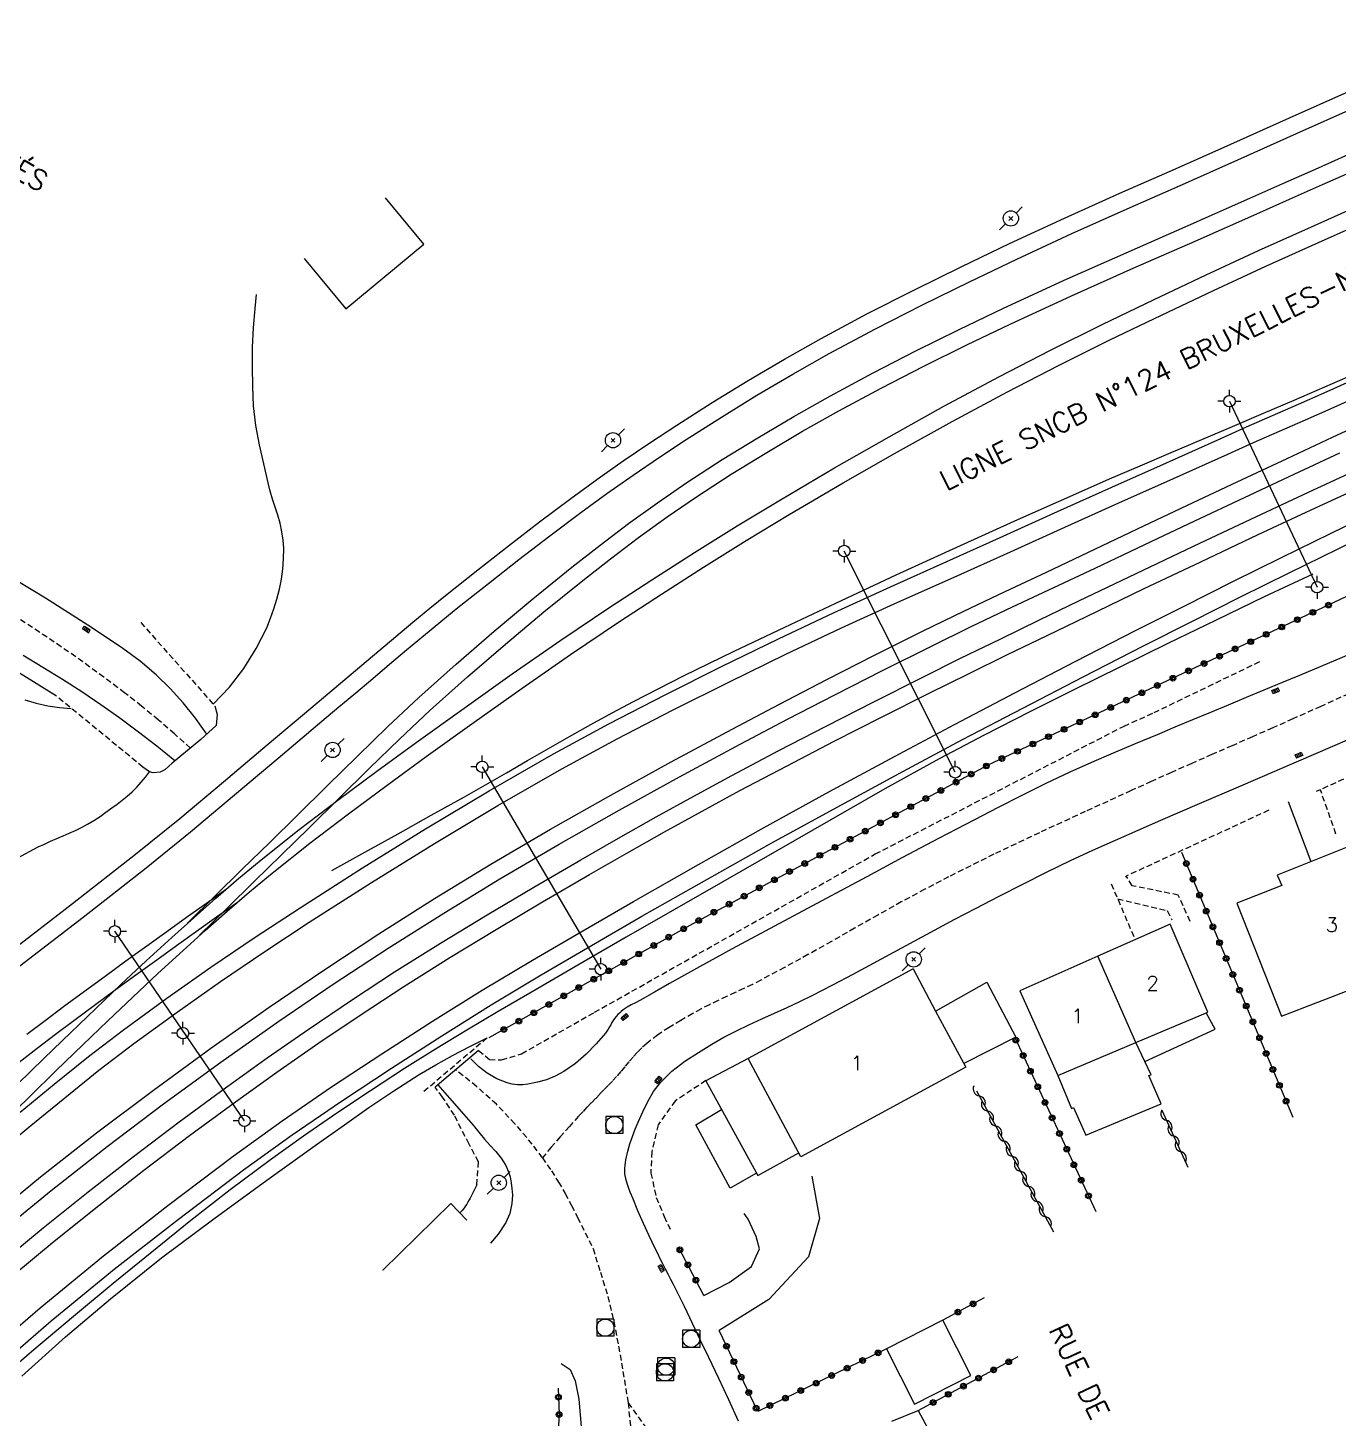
# Model space of a CAD drawing. Header units: millimetres. Extents: x 146998 to 148001, y 143000 to 144001.
# Drawn here: x 147798.9 to 147913.3, y 143873.5 to 143994.9 of the extents above; entities that cross this region are included whole.
import ezdxf
from ezdxf.enums import TextEntityAlignment as Align

# ---------------------------------------------------------------- set-up
doc = ezdxf.new("R2010")
doc.units = ezdxf.units.MM
doc.linetypes.add('DASHED', pattern=[0.75, 0.5, -0.25])
doc.layers.get('0').update_dxf_attribs({"linetype": 'CONTINUOUS'})
for name, color, linetype in [('W0001', 6, 'DASHED'), ('W0008', 7, 'CONTINUOUS'), ('W0014', 7, 'CONTINUOUS'), ('W0017', 7, 'CONTINUOUS'), ('W0101', 7, 'CONTINUOUS'), ('W0104', 1, 'CONTINUOUS'), ('W0112', 1, 'DASHED'), ('W0120', 7, 'CONTINUOUS'), ('W0211', 2, 'CONTINUOUS'), ('W0214', 2, 'CONTINUOUS'), ('W0310', 3, 'CONTINUOUS'), ('W0322', 7, 'CONTINUOUS'), ('W0323', 7, 'CONTINUOUS'), ('W0401', 7, 'CONTINUOUS'), ('W0420', 7, 'CONTINUOUS'), ('W0473', 7, 'CONTINUOUS'), ('W0610', 7, 'CONTINUOUS'), ('W0611', 7, 'CONTINUOUS'), ('W0700', 7, 'CONTINUOUS'), ('W0989', 7, 'CONTINUOUS'), ('W0991', 7, 'CONTINUOUS'), ('W1102', 7, 'CONTINUOUS')]:
    doc.layers.add(name, color=color, linetype=linetype)
doc.styles.get("Standard").update_dxf_attribs({"font": 'romans.shx', "width": 0.85})

# ---------------------------------------------------------------- blocks, each defined once
blk = doc.blocks.new('T401')
for p, q in [((-0.3, 0.3), (0, 0.3)), ((-0.3, -0.25), (-0.3, 0.3)), ((-0.3, 0.15), (0, 0.15)), ((-0.3, 0), (0, 0)), ((0, 0.3), (0, -0.25)), ((-0.3, -0.15), (0, -0.15)), ((-0.3, -0.25), (-0.3, -0.3)), ((-0.3, -0.3), (0, -0.3)), ((0, -0.3), (0, -0.25))]:
    blk.add_line(p, q)
blk = doc.blocks.new('T610')
for p, q in [((-0.500001, 0), (-1.000002, 0)), ((0, 0.500001), (0, 1.000002)), ((0.500001, 0), (1.000002, 0)), ((0, -0.500001), (0, -1.000002))]:
    blk.add_line(p, q)
blk.add_ellipse((0, 0), major_axis=(-0.353554, 0.353554), ratio=1, start_param=3.926990817, end_param=10.2101761242)
blk = doc.blocks.new('T473')
for p, q in [((-0.166667, 0.166667), (0.166667, -0.166667)), ((-0.166667, -0.166667), (0.166667, 0.166667)), ((0.500001, 0.500001), (1.000002, 1.000002)), ((-1.000002, -1.000002), (-0.500001, -0.500001))]:
    blk.add_line(p, q)
blk.add_ellipse((0, 0), major_axis=(0.471405, 0.471405), ratio=1, start_param=5.4977871438, end_param=11.780972451)
blk = doc.blocks.new('T420')
for p, q in [((0.75, 0.75), (-0.75, 0.75)), ((-0.75, 0.75), (-0.75, -0.75)), ((0.75, 0.75), (0.75, -0.75)), ((0.75, -0.75), (-0.75, -0.75))]:
    blk.add_line(p, q)
blk.add_ellipse((0, 0), major_axis=(-0.53, 0.53), ratio=1, start_param=3.926991, end_param=10.210176)
blk = doc.blocks.new('t323o')
at = {"color": 0, "linetype": 'Continuous'}
for radius in [0.25, 0.15]:
    blk.add_circle((0, 0), radius, dxfattribs=at)
blk = doc.blocks.new('t310o')
at = {"color": 0, "linetype": 'Continuous'}
for centre, start, end in [((-0.5, 0.38), 216.8699, 323.1304), ((0.5, -0.37), 36.8699, 143.1303)]:
    blk.add_arc(centre, 0.625, start, end, dxfattribs=at)
blk = doc.blocks.new('t322o')
at = {"color": 0, "linetype": 'Continuous'}
for radius in [0.25, 0.15]:
    blk.add_circle((0, 0), radius, dxfattribs=at)

msp = doc.modelspace()

# ---------------------------------------------------------------- linework, layer by layer
at = {"layer": 'W0001'}
for points in [[(147813.07, 143932.01), (147811.67, 143933.26), (147810.25, 143934.48), (147808.8, 143935.67), (147807.33, 143936.83), (147805.51, 143938.21), (147803.67, 143939.54), (147801.8, 143940.85), (147799.91, 143942.12), (147797.6, 143943.63)], [(147914.19, 143936.76), (147911.75, 143935.65), (147909.31, 143934.56), (147907.55, 143933.77), (147905.78, 143933), (147904.01, 143932.22), (147902.24, 143931.45), (147900.48, 143930.67), (147898.71, 143929.89), (147896.95, 143929.1), (147895.19, 143928.3), (147891.19, 143926.47), (147887.18, 143924.63), (147883.2, 143922.74), (147879.26, 143920.78), (147877.18, 143919.69), (147875.13, 143918.58), (147873.09, 143917.44), (147871.05, 143916.29), (147869.02, 143915.13), (147866.98, 143913.99), (147864.93, 143912.86), (147862.87, 143911.76), (147862.13, 143911.39), (147861.38, 143911.03), (147860.63, 143910.68), (147859.88, 143910.33), (147859.13, 143909.98), (147858.38, 143909.61), (147857.64, 143909.24), (147856.92, 143908.84), (147855.88, 143908.24), (147854.85, 143907.63), (147853.85, 143906.97), (147852.9, 143906.23), (147852.49, 143905.86), (147852.09, 143905.46), (147851.72, 143905.05), (147851.35, 143904.63), (147851, 143904.2), (147850.64, 143903.78), (147850.28, 143903.36), (147849.91, 143902.95), (147849.54, 143902.56), (147849.17, 143902.18), (147848.8, 143901.8), (147848.43, 143901.42), (147848.06, 143901.04), (147847.69, 143900.66), (147847.32, 143900.27), (147846.96, 143899.88), (147846.15, 143898.99), (147845.36, 143898.09), (147844.57, 143897.18), (147843.8, 143896.26)], [(147843.8, 143896.26), (147842.91, 143897.45), (147841.4, 143899.23), (147839.78, 143900.92), (147838.05, 143902.48), (147836.23, 143903.93)], [(147843.8, 143896.26), (147844.58, 143895.12), (147845.2, 143894.14), (147845.79, 143893.13), (147846.35, 143892.1), (147846.87, 143891.05), (147848.22, 143888.33)], [(147848.22, 143888.33), (147848.86, 143886.28), (147849.52, 143884.15), (147850.03, 143881.98), (147850.44, 143879.8), (147850.83, 143877.61), (147851.28, 143874.86)], [(147851.28, 143874.86), (147851.61, 143871.66), (147851.64, 143869.88), (147851.56, 143868.11), (147851.43, 143866.34), (147851.26, 143864.57), (147851.04, 143862.74), (147850.77, 143860.91), (147850.46, 143859.09), (147850.14, 143857.27), (147849.81, 143855.45), (147849.49, 143853.63), (147849.2, 143851.81), (147848.96, 143849.98), (147848.71, 143847.75), (147848.52, 143845.52), (147848.35, 143843.29), (147848.2, 143841.06), (147848.05, 143838.83), (147847.88, 143836.6), (147847.68, 143834.37), (147847.45, 143832.14), (147846.61, 143826.6)], [(147851.28, 143874.86), (147852.92, 143872.55)]]:
    msp.add_lwpolyline(points, dxfattribs=at)
at = {"layer": 'W0008'}
msp.add_lwpolyline([(147834.67, 143902.61), (147835.7, 143901.45), (147836.73, 143900.27), (147837.75, 143899.09), (147838.75, 143897.89), (147839.24, 143897.34), (147839.74, 143896.79), (147840.21, 143896.21), (147840.6, 143895.57), (147840.81, 143895.09), (147840.97, 143894.59), (147841.07, 143894.08), (147841.14, 143893.56), (147841.18, 143892.99), (147841.14, 143892.26), (147840.94, 143891.39), (147840.6, 143890.6), (147839.95, 143889.58), (147839.95, 143889.58), (147839.95, 143889.58), (147839.26, 143888.8), (147839.26, 143888.8)], dxfattribs=at)
at = {"layer": 'W0014'}
for points in [[(147801.39, 143936.53), (147798.31, 143938.47), (147795.22, 143940.39), (147792.13, 143942.3), (147789.02, 143944.19), (147784.2, 143947.09), (147779.36, 143949.97), (147774.52, 143952.83), (147769.66, 143955.67), (147765.48, 143958.1), (147761.29, 143960.52), (147757.09, 143962.93), (147752.9, 143965.34), (147744.23, 143970.33), (147735.57, 143975.33), (147726.91, 143980.32), (147718.25, 143985.31)], [(147814.51, 143933.24), (147813.52, 143934.63), (147812.44, 143935.96), (147811.3, 143937.22), (147810.08, 143938.42), (147808.67, 143939.61), (147807.18, 143940.7), (147805.65, 143941.73), (147804.12, 143942.75), (147800.43, 143945.11), (147796.68, 143947.38)], [(147917.35, 143941.5), (147909.88, 143938.36), (147908.33, 143937.71), (147906.78, 143937.06), (147905.22, 143936.42), (147903.66, 143935.77), (147902.11, 143935.13), (147900.55, 143934.48), (147899, 143933.83), (147897.45, 143933.18), (147895.54, 143932.38), (147893.63, 143931.58), (147891.73, 143930.76), (147889.85, 143929.91), (147887.74, 143928.91), (147885.66, 143927.87), (147883.58, 143926.82), (147881.51, 143925.75), (147878.37, 143924.12), (147875.24, 143922.46), (147872.12, 143920.79), (147869, 143919.12), (147866.12, 143917.58), (147863.24, 143916.04), (147860.36, 143914.49), (147857.5, 143912.92), (147856.19, 143912.19), (147854.89, 143911.46), (147853.59, 143910.72), (147852.3, 143909.98), (147851.93, 143909.79), (147851.56, 143909.59), (147851.2, 143909.39), (147850.85, 143909.16), (147850.68, 143909.03), (147850.52, 143908.89), (147850.37, 143908.75), (147850.23, 143908.59), (147850.1, 143908.42), (147849.98, 143908.23), (147849.87, 143908.05), (147849.76, 143907.86), (147849.66, 143907.67), (147849.55, 143907.48), (147849.43, 143907.3), (147849.3, 143907.12), (147848.49, 143906.19), (147847.62, 143905.31), (147846.68, 143904.49), (147845.66, 143903.78), (147844.92, 143903.39), (147844.16, 143903.07), (147843.36, 143902.84), (147842.54, 143902.68), (147842.09, 143902.63), (147841.63, 143902.63), (147841.17, 143902.67), (147840.72, 143902.79), (147839.83, 143903.15), (147838.99, 143903.63), (147838.22, 143904.22), (147837.54, 143904.9)], [(147811.72, 143930.89), (147810.14, 143932.17), (147808.53, 143933.41), (147806.9, 143934.62), (147805.25, 143935.8), (147803.58, 143936.91), (147801.89, 143937.99), (147800.19, 143939.05), (147798.48, 143940.09)], [(147860.92, 143873.28), (147860.06, 143875.13), (147859.19, 143876.98), (147858.32, 143878.83), (147857.61, 143880.31), (147856.9, 143881.79), (147856.19, 143883.27), (147855.47, 143884.74), (147855.24, 143885.2), (147855.01, 143885.64), (147854.78, 143886.09), (147854.55, 143886.54), (147854.31, 143886.99), (147854.08, 143887.44), (147853.86, 143887.89), (147853.64, 143888.34), (147853.12, 143889.43), (147852.62, 143890.52), (147852.13, 143891.62), (147851.68, 143892.73), (147851.47, 143893.24), (147851.27, 143893.76), (147851.1, 143894.29), (147851, 143894.84), (147850.99, 143895.09), (147850.99, 143895.34), (147851.01, 143895.59), (147851.05, 143895.84), (147851.09, 143896.09), (147851.14, 143896.34), (147851.2, 143896.58), (147851.26, 143896.82), (147851.43, 143897.47), (147851.65, 143898.12), (147851.89, 143898.74), (147852.16, 143899.36), (147852.57, 143900.26), (147853, 143901.16), (147853.5, 143902.03), (147854.1, 143902.83), (147855.11, 143903.82), (147856.23, 143904.68), (147857.41, 143905.44), (147858.6, 143906.17), (147859.65, 143906.78), (147860.73, 143907.34), (147861.83, 143907.87), (147862.94, 143908.38), (147864.05, 143908.88), (147865.16, 143909.37), (147866.26, 143909.89), (147867.35, 143910.42), (147869.14, 143911.35), (147870.93, 143912.29), (147872.71, 143913.25), (147874.48, 143914.21), (147876.26, 143915.17), (147878.03, 143916.13), (147879.81, 143917.08), (147881.6, 143918.02), (147883.66, 143919.08), (147885.73, 143920.14), (147887.81, 143921.19), (147889.9, 143922.2), (147891.86, 143923.11), (147893.83, 143923.99), (147895.81, 143924.85), (147897.79, 143925.72), (147901.16, 143927.18), (147904.55, 143928.64), (147907.93, 143930.08), (147911.31, 143931.53), (147914.29, 143932.82)], [(147845.43, 143878.31), (147846.21, 143877.79), (147846.66, 143876.78), (147846.99, 143875.2), (147847.17, 143872.79)]]:
    msp.add_lwpolyline(points, dxfattribs=at)
at = {"layer": 'W0017'}
for points in [[(147908.91, 143927.35), (147910.87, 143922.1)], [(147867.31, 143894.66), (147867.98, 143890.96), (147867.04, 143887.6), (147863.57, 143883.89), (147859.22, 143881.17)], [(147857.9, 143884.24), (147860.11, 143885.37), (147862.04, 143886.78), (147862.75, 143888.3), (147862.45, 143889.37), (147861.76, 143890.9), (147861.4, 143891.39)]]:
    msp.add_lwpolyline(points, dxfattribs=at)
at = {"layer": 'W0101'}
msp.add_lwpolyline([(147917.1, 143924.58), (147907.93, 143920.93), (147908.35, 143920.01), (147904.43, 143918.47), (147908.31, 143908.62), (147917.83, 143912.28), (147918.52, 143910.64), (147922.08, 143912.02)], close=True, dxfattribs=at)
for points in [[(147895.61, 143906.32), (147901.89, 143908.97), (147898.59, 143916.64), (147892.29, 143913.85)], [(147876.17, 143912.76), (147878.11, 143909.04), (147880.75, 143904.16), (147866.37, 143896.33), (147861.76, 143904.92)], [(147876.17, 143912.76), (147861.76, 143904.92)], [(147892.29, 143913.85), (147885.48, 143910.83), (147888.78, 143903.43)], [(147888.78, 143903.43), (147895.61, 143906.32)]]:
    msp.add_lwpolyline(points, dxfattribs=at)
at = {"layer": 'W0104'}
for points in [[(147823, 143974.73), (147826.63, 143970.34), (147833.46, 143975.99), (147830.1, 143980.05)], [(147878.11, 143909.04), (147882.6, 143911.59), (147885.12, 143906.79), (147880.58, 143904.48)], [(147888.78, 143903.43), (147889.99, 143900.57), (147890.17, 143900.64), (147891.25, 143898.24), (147897.82, 143900.96), (147896.73, 143903.43), (147896.95, 143903.5), (147896.38, 143904.65), (147902.54, 143907.49), (147901.73, 143908.9)], [(147896.38, 143904.65), (147895.61, 143906.32)], [(147861.76, 143904.92), (147858.05, 143902.98)], [(147858.05, 143902.98), (147862.59, 143894.72), (147866.18, 143896.69)], [(147862.49, 143894.9), (147860.2, 143893.59), (147857.18, 143899.12), (147859.43, 143900.47)], [(147835.8, 143892.25), (147829.87, 143886.44), (147829.9, 143886.41)], [(147837.2, 143890.8), (147835.8, 143892.25)], [(147874.3, 143873.28), (147876.59, 143874.19), (147879.68, 143868.48), (147882.37, 143863.41), (147880.27, 143862.26)]]:
    msp.add_lwpolyline(points, dxfattribs=at)
msp.add_lwpolyline([(147873.83, 143879.57), (147876.28, 143874.74), (147881.21, 143877.24), (147878.75, 143882.07)], close=True, dxfattribs=at)
at = {"layer": 'W0112'}
for points in [[(147808.73, 143942.98), (147815.2, 143935.7)], [(147894.57, 143933.93), (147897.19, 143935.11), (147906.45, 143939.58)], [(147808.93, 143930.35), (147801.39, 143936.53)], [(147838.23, 143905.63), (147839.18, 143904.84), (147840.24, 143904.79), (147841.98, 143905.33), (147848.34, 143908.95), (147872.86, 143922.77), (147894.57, 143933.93)], [(147917.84, 143931.13), (147911.35, 143928.22)], [(147913.07, 143924.51), (147911.71, 143928.38)], [(147907.2, 143926.58), (147894.66, 143920.79)], [(147893.46, 143920.17), (147895.53, 143915.29)], [(147900.34, 143916.89), (147899.31, 143919.18), (147895.28, 143920), (147894.77, 143920.84)], [(147894.02, 143918.86), (147898.35, 143917.83), (147898.73, 143917.03)], [(147838.98, 143906.71), (147833.3, 143901.91)], [(147838.07, 143893.9), (147838.22, 143895.89), (147837.4, 143897.45), (147836.11, 143899.96), (147835.09, 143901.54), (147834.43, 143902.42)], [(147858.07, 143902.99), (147855.39, 143901.21), (147853.89, 143899.14), (147853.34, 143896.77), (147853.26, 143894.92), (147853.74, 143892.8), (147854.42, 143891.13), (147854.94, 143890.02)]]:
    msp.add_lwpolyline(points, dxfattribs=at)
at = {"layer": 'W0120'}
for points in [[(147815.2, 143935.7), (147815.42, 143934.94), (147815.32, 143933.98), (147813.98, 143932.77), (147811.49, 143930.7), (147810.83, 143930.11), (147810.44, 143929.92), (147809.81, 143929.85), (147809.5, 143929.95), (147808.93, 143930.35)], [(147838.23, 143905.63), (147834.43, 143902.42)]]:
    msp.add_lwpolyline(points, dxfattribs=at)
at = {"layer": 'W0211'}
for points in [[(147815.06, 143935.86), (147816.47, 143937.34), (147817.73, 143938.96), (147818.81, 143940.69), (147819.73, 143942.52), (147820.06, 143943.34), (147820.36, 143944.17), (147820.62, 143945.02), (147820.84, 143945.89), (147821.01, 143946.76), (147821.13, 143947.64), (147821.21, 143948.53), (147821.23, 143949.42), (147821.18, 143950.17), (147821.06, 143950.9), (147820.9, 143951.63), (147820.69, 143952.34), (147820.47, 143953.04), (147820.25, 143953.74), (147820.04, 143954.44), (147819.87, 143955.16), (147819.49, 143956.82), (147819.11, 143958.49), (147818.78, 143960.17), (147818.59, 143961.88), (147818.51, 143963.58), (147818.48, 143965.29), (147818.5, 143966.99), (147818.58, 143968.69), (147818.71, 143970.39), (147818.85, 143971.61)], [(147825.42, 143921.33), (147828.31, 143922.93), (147831.21, 143924.54), (147834.1, 143926.15), (147836.99, 143927.77), (147838.83, 143928.81), (147840.67, 143929.86), (147842.5, 143930.92), (147844.34, 143931.97), (147846.17, 143933.03), (147848.02, 143934.06), (147849.88, 143935.08), (147851.74, 143936.08), (147856.12, 143938.31), (147860.53, 143940.46), (147864.96, 143942.56), (147869.4, 143944.65), (147874.69, 143947.12), (147879.99, 143949.55), (147885.31, 143951.95), (147890.64, 143954.33), (147893.31, 143955.5), (147895.99, 143956.66), (147898.68, 143957.81), (147901.36, 143958.95), (147904.05, 143960.09), (147906.74, 143961.23), (147909.42, 143962.38), (147912.11, 143963.54), (147918.11, 143966.16)], [(147911.04, 143947.19), (147906.81, 143945.2), (147902.6, 143943.18), (147898.39, 143941.15), (147894.2, 143939.08), (147890.24, 143937.12), (147886.29, 143935.14), (147882.35, 143933.13), (147878.44, 143931.06), (147873.69, 143928.45), (147868.97, 143925.76), (147864.27, 143923.04), (147859.56, 143920.34), (147855.34, 143917.92), (147851.11, 143915.51), (147846.89, 143913.08), (147842.69, 143910.63), (147839.94, 143909.01), (147837.2, 143907.38), (147834.47, 143905.73), (147831.77, 143904.04), (147828.8, 143902.11), (147825.85, 143900.15), (147822.93, 143898.15), (147820.05, 143896.08), (147816.55, 143893.46), (147813.11, 143890.77), (147809.71, 143888.03), (147806.33, 143885.27), (147802.85, 143882.39), (147799.39, 143879.48), (147795.97, 143876.54)], [(147798.62, 143936.21), (147799.61, 143935.92), (147800.62, 143935.71), (147801.64, 143935.56), (147802.67, 143935.48)], [(147797.95, 143922.41), (147799.79, 143923.38), (147800.32, 143923.64), (147800.86, 143923.89), (147801.4, 143924.13), (147801.95, 143924.36), (147802.5, 143924.59), (147803.04, 143924.83), (147803.57, 143925.09), (147804.1, 143925.37), (147804.65, 143925.69), (147805.18, 143926.05), (147805.7, 143926.42), (147806.22, 143926.79), (147806.67, 143927.12), (147807.12, 143927.46), (147807.56, 143927.81), (147807.98, 143928.18), (147808.39, 143928.6), (147808.78, 143929.03), (147809.15, 143929.48), (147809.5, 143929.95)]]:
    msp.add_lwpolyline(points, dxfattribs=at)
at = {"layer": 'W0214'}
for points in [[(147798.34, 143877.2), (147802.16, 143880.63), (147806.08, 143883.95), (147810.55, 143887.51), (147815.11, 143890.94), (147819.74, 143894.29), (147824.38, 143897.61), (147826.51, 143899.13), (147828.65, 143900.64), (147830.82, 143902.11), (147833.03, 143903.52), (147834.49, 143904.37), (147835.96, 143905.19), (147837.46, 143905.97), (147838.98, 143906.71)], [(147838.07, 143893.9), (147837.93, 143893.61), (147837.78, 143893.32), (147837.64, 143893.03), (147837.48, 143892.74), (147837.39, 143892.57), (147837.29, 143892.39), (147837.19, 143892.22), (147837.09, 143892.05), (147836.99, 143891.92), (147836.9, 143891.79), (147836.79, 143891.66), (147836.58, 143891.44)]]:
    msp.add_lwpolyline(points, dxfattribs=at)
at = {"layer": 'W0310'}
for points in [[(147881.69, 143902.1), (147888.41, 143889.8)], [(147897.86, 143900.4), (147900.15, 143895.43)]]:
    msp.add_lwpolyline(points, dxfattribs=at)
at = {"layer": 'W0322'}
msp.add_lwpolyline([(148000, 143978.7), (147976.55, 143969.61), (147942.33, 143956.56), (147914.87, 143945.65), (147882.68, 143930.52), (147856.92, 143916.68), (147839.12, 143906.71)], dxfattribs=at)
at = {"layer": 'W0323'}
for points in [[(147899.6, 143922.93), (147909.3, 143899.81)], [(147885.03, 143906.75), (147892.1, 143891.57)], [(147857.9, 143884.24), (147855.68, 143888.45)], [(147882.37, 143884.03), (147878.75, 143882.07)], [(147873.83, 143879.57), (147862.6, 143874.11), (147859.22, 143881.17)], [(147876.59, 143874.19), (147885.34, 143878.9)], [(147845.17, 143876.14), (147845.25, 143873.85), (147844.77, 143865.68), (147843.81, 143856.62), (147842.7, 143847.37), (147840.72, 143827.59)]]:
    msp.add_lwpolyline(points, dxfattribs=at)
at = {"layer": 'W0611'}
for points in [[(147903.77, 143962.29), (147911.42, 143946.05)], [(147879.84, 143929.9), (147870.15, 143949.21)], [(147838.55, 143930.37), (147848.89, 143912.72)], [(147817.79, 143899.48), (147806.48, 143916.02)]]:
    msp.add_lwpolyline(points, dxfattribs=at)
at = {"layer": 'W0700'}
for points in [[(147797.27, 143914.2), (147802.79, 143918.44), (147808.27, 143922.74), (147812.14, 143925.88), (147815.97, 143929.08), (147819.77, 143932.3), (147823.59, 143935.51), (147825.08, 143936.75), (147826.56, 143938), (147828.04, 143939.25), (147829.51, 143940.5), (147831, 143941.75), (147832.48, 143942.99), (147833.98, 143944.22), (147835.48, 143945.44), (147838.15, 143947.57), (147840.83, 143949.67), (147843.54, 143951.75), (147846.27, 143953.79), (147848.56, 143955.44), (147850.86, 143957.07), (147853.18, 143958.66), (147855.53, 143960.21), (147858.63, 143962.18), (147861.76, 143964.09), (147864.92, 143965.96), (147868.12, 143967.76), (147872.18, 143969.93), (147876.29, 143972.02), (147880.42, 143974.05), (147884.57, 143976.04), (147889.38, 143978.27), (147894.21, 143980.44), (147899.06, 143982.57), (147903.9, 143984.72), (147909.01, 143987.01), (147914.11, 143989.3)], [(147798.17, 143913), (147803.71, 143917.25), (147809.2, 143921.57), (147813.08, 143924.71), (147816.92, 143927.92), (147820.73, 143931.14), (147824.55, 143934.36), (147826.03, 143935.6), (147827.51, 143936.84), (147828.99, 143938.09), (147830.46, 143939.34), (147831.94, 143940.59), (147833.43, 143941.82), (147834.92, 143943.05), (147836.42, 143944.27), (147839.08, 143946.39), (147841.74, 143948.48), (147844.44, 143950.55), (147847.16, 143952.58), (147849.42, 143954.22), (147851.71, 143955.83), (147854.01, 143957.41), (147856.35, 143958.95), (147859.42, 143960.9), (147862.53, 143962.81), (147865.67, 143964.65), (147868.84, 143966.44), (147872.88, 143968.61), (147876.97, 143970.69), (147881.08, 143972.7), (147885.22, 143974.69), (147890.01, 143976.92), (147894.84, 143979.08), (147899.68, 143981.21), (147904.52, 143983.36), (147909.62, 143985.65), (147914.72, 143987.93)], [(147812.81, 143916.73), (147815.2, 143919.09), (147817.59, 143921.44), (147819.99, 143923.78), (147822.38, 143926.13), (147825.02, 143928.72), (147827.65, 143931.32), (147830.3, 143933.9), (147833.01, 143936.43), (147836.28, 143939.35), (147839.6, 143942.23), (147842.97, 143945.05), (147846.38, 143947.8), (147848.84, 143949.72), (147851.32, 143951.6), (147853.84, 143953.43), (147856.41, 143955.19), (147859.48, 143957.19), (147862.6, 143959.1), (147865.76, 143960.96), (147868.95, 143962.75), (147872.66, 143964.75), (147876.41, 143966.68), (147880.19, 143968.54), (147883.99, 143970.37), (147889.35, 143972.85), (147894.75, 143975.25), (147900.16, 143977.61), (147905.56, 143980), (147908.42, 143981.28), (147911.28, 143982.55), (147914.14, 143983.83)], [(147813.87, 143915.67), (147816.25, 143918.02), (147818.64, 143920.37), (147821.03, 143922.71), (147823.43, 143925.05), (147826.06, 143927.64), (147828.68, 143930.23), (147831.32, 143932.8), (147834.01, 143935.32), (147837.27, 143938.23), (147840.57, 143941.08), (147843.92, 143943.89), (147847.32, 143946.63), (147849.74, 143948.53), (147852.2, 143950.39), (147854.7, 143952.2), (147857.24, 143953.94), (147860.29, 143955.92), (147863.38, 143957.82), (147866.51, 143959.66), (147869.68, 143961.44), (147873.37, 143963.43), (147877.1, 143965.34), (147880.86, 143967.2), (147884.64, 143969.01), (147889.99, 143971.49), (147895.38, 143973.89), (147900.78, 143976.25), (147906.17, 143978.63), (147909.03, 143979.91), (147911.89, 143981.19), (147914.75, 143982.46)], [(147797.99, 143902.67), (147800.3, 143904.94), (147802.63, 143907.2), (147804.81, 143909.29), (147807, 143911.37), (147809.21, 143913.44), (147811.44, 143915.48), (147813.36, 143917.21), (147815.3, 143918.92), (147817.26, 143920.62), (147819.25, 143922.27), (147822.57, 143924.9), (147825.95, 143927.47), (147829.35, 143929.99), (147832.77, 143932.49), (147836.96, 143935.51), (147841.17, 143938.49), (147845.41, 143941.42), (147849.69, 143944.3), (147853.36, 143946.71), (147857.07, 143949.08), (147860.8, 143951.4), (147864.57, 143953.68), (147869.29, 143956.46), (147874.06, 143959.18), (147878.85, 143961.85), (147883.69, 143964.44), (147888.16, 143966.74), (147892.66, 143968.97), (147897.19, 143971.15), (147901.73, 143973.31), (147906.32, 143975.43), (147910.93, 143977.51), (147915.54, 143979.57)], [(147796.73, 143899.32), (147799.04, 143901.59), (147801.35, 143903.86), (147803.67, 143906.12), (147805.85, 143908.2), (147808.03, 143910.27), (147810.22, 143912.33), (147812.44, 143914.36), (147814.35, 143916.08), (147816.27, 143917.79), (147818.22, 143919.46), (147820.2, 143921.1), (147823.5, 143923.72), (147826.86, 143926.28), (147830.25, 143928.79), (147833.65, 143931.28), (147837.83, 143934.28), (147842.02, 143937.25), (147846.25, 143940.18), (147850.52, 143943.05), (147854.18, 143945.45), (147857.87, 143947.81), (147861.59, 143950.12), (147865.33, 143952.39), (147870.04, 143955.16), (147874.79, 143957.87), (147879.57, 143960.53), (147884.39, 143963.11), (147888.84, 143965.41), (147893.33, 143967.63), (147897.85, 143969.8), (147902.37, 143971.95), (147906.95, 143974.07), (147911.55, 143976.15), (147916.16, 143978.2)], [(147798.2, 143900.24), (147801.18, 143902.68), (147804.18, 143905.09), (147807.24, 143907.43), (147811.02, 143910.19), (147814.85, 143912.88), (147818.73, 143915.5), (147822.64, 143918.07), (147828.09, 143921.56), (147833.59, 143924.97), (147839.15, 143928.29), (147844.77, 143931.5), (147849.61, 143934.14), (147854.51, 143936.67), (147859.44, 143939.13), (147864.4, 143941.55), (147869.28, 143943.86), (147874.19, 143946.1), (147879.11, 143948.3), (147884.03, 143950.52), (147888.77, 143952.66), (147893.52, 143954.79), (147898.27, 143956.92), (147903.02, 143959.04), (147905.27, 143960.05), (147907.53, 143961.04), (147909.79, 143962.04), (147912.05, 143963.03), (147914.31, 143964.03)], [(147796.18, 143896.64), (147799.14, 143899.07), (147802.1, 143901.5), (147805.09, 143903.9), (147808.14, 143906.23), (147811.9, 143908.97), (147815.71, 143911.65), (147819.56, 143914.26), (147823.45, 143916.81), (147828.89, 143920.28), (147834.37, 143923.68), (147839.9, 143926.99), (147845.5, 143930.19), (147850.33, 143932.82), (147855.2, 143935.34), (147860.12, 143937.79), (147865.05, 143940.2), (147869.92, 143942.51), (147874.82, 143944.74), (147879.74, 143946.94), (147884.65, 143949.15), (147889.39, 143951.29), (147894.13, 143953.43), (147898.88, 143955.55), (147903.63, 143957.67), (147905.88, 143958.67), (147908.14, 143959.67), (147910.4, 143960.67), (147912.66, 143961.66), (147914.92, 143962.66)], [(147795.23, 143890.7), (147799.98, 143894.58), (147804.87, 143898.42), (147809.84, 143902.17), (147814.86, 143905.83), (147819.95, 143909.41), (147824.71, 143912.64), (147829.53, 143915.8), (147834.39, 143918.87), (147839.31, 143921.87), (147844.51, 143924.93), (147849.76, 143927.9), (147855.05, 143930.8), (147860.36, 143933.67), (147864.49, 143935.86), (147868.64, 143938.01), (147872.8, 143940.12), (147876.98, 143942.21), (147880.58, 143943.96), (147884.19, 143945.68), (147887.81, 143947.38), (147891.42, 143949.08), (147895.76, 143951.14), (147900.1, 143953.2), (147904.45, 143955.25), (147908.8, 143957.29), (147912.76, 143959.14), (147916.73, 143960.98)], [(147796.19, 143889.55), (147800.92, 143893.41), (147805.79, 143897.24), (147810.73, 143900.97), (147815.74, 143904.61), (147820.8, 143908.18), (147825.54, 143911.4), (147830.34, 143914.54), (147835.19, 143917.6), (147840.08, 143920.59), (147845.27, 143923.64), (147850.5, 143926.6), (147855.78, 143929.49), (147861.07, 143932.35), (147865.19, 143934.53), (147869.32, 143936.67), (147873.48, 143938.78), (147877.65, 143940.86), (147881.24, 143942.61), (147884.84, 143944.33), (147888.45, 143946.03), (147892.06, 143947.73), (147896.4, 143949.79), (147900.74, 143951.84), (147905.08, 143953.89), (147909.43, 143955.93), (147913.4, 143957.78)], [(147796.61, 143887.14), (147800.23, 143890.13), (147804.14, 143893.27), (147808.09, 143896.36), (147812.08, 143899.39), (147816.12, 143902.36), (147819.76, 143904.97), (147823.43, 143907.52), (147827.14, 143910.02), (147830.89, 143912.47), (147834.91, 143915), (147838.97, 143917.46), (147843.06, 143919.88), (147847.16, 143922.27), (147850.43, 143924.15), (147853.72, 143926), (147857.02, 143927.82), (147860.34, 143929.62), (147864.45, 143931.8), (147868.58, 143933.94), (147872.73, 143936.05), (147876.89, 143938.14), (147880.31, 143939.85), (147883.75, 143941.53), (147887.19, 143943.2), (147890.64, 143944.86), (147895.64, 143947.25), (147900.64, 143949.63), (147905.65, 143952), (147910.67, 143954.35), (147915.33, 143956.5)], [(147797.58, 143885.99), (147801.18, 143888.97), (147805.07, 143892.1), (147809, 143895.17), (147812.98, 143898.19), (147817, 143901.15), (147820.62, 143903.74), (147824.28, 143906.28), (147827.97, 143908.77), (147831.7, 143911.21), (147835.71, 143913.73), (147839.75, 143916.18), (147843.82, 143918.59), (147847.91, 143920.97), (147851.17, 143922.85), (147854.45, 143924.69), (147857.74, 143926.51), (147861.04, 143928.3), (147865.15, 143930.47), (147869.27, 143932.61), (147873.41, 143934.71), (147877.56, 143936.8), (147880.98, 143938.5), (147884.41, 143940.18), (147887.85, 143941.85), (147891.29, 143943.51), (147896.28, 143945.9), (147901.28, 143948.28), (147906.29, 143950.64), (147911.3, 143952.99), (147915.96, 143955.14)], [(147794.54, 143878.49), (147799.95, 143883.15), (147805.48, 143887.69), (147811.1, 143892.1), (147816.81, 143896.4), (147821.07, 143899.47), (147825.4, 143902.44), (147829.78, 143905.34), (147834.2, 143908.18), (147838.54, 143910.88), (147842.92, 143913.5), (147847.32, 143916.07), (147851.75, 143918.63), (147857.41, 143921.85), (147863.1, 143925.04), (147868.81, 143928.18), (147874.54, 143931.29), (147879.78, 143934.08), (147885.03, 143936.84), (147890.3, 143939.56), (147895.58, 143942.27), (147899.82, 143944.41), (147904.07, 143946.54), (147908.33, 143948.65), (147912.59, 143950.74), (147917.42, 143953.1)], [(147795.53, 143877.36), (147800.92, 143882.01), (147806.42, 143886.52), (147812.02, 143890.91), (147817.7, 143895.2), (147821.94, 143898.25), (147826.25, 143901.21), (147830.61, 143904.09), (147835.01, 143906.91), (147839.33, 143909.6), (147843.69, 143912.22), (147848.09, 143914.78), (147852.49, 143917.33), (147858.15, 143920.55), (147863.83, 143923.73), (147869.53, 143926.87), (147875.26, 143929.97), (147880.48, 143932.76), (147885.73, 143935.51), (147890.99, 143938.23), (147896.26, 143940.93), (147900.49, 143943.07), (147904.74, 143945.2), (147908.99, 143947.3), (147913.26, 143949.39), (147918.07, 143951.75)], [(147798.8, 143907.03), (147800.4, 143908.25), (147802, 143909.45), (147803.81, 143910.79), (147805.62, 143912.11), (147807.44, 143913.43), (147809.26, 143914.75), (147811, 143916), (147812.74, 143917.25), (147814.48, 143918.49), (147816.22, 143919.73)], [(147798.11, 143904.61), (147799.7, 143905.83), (147801.3, 143907.05), (147802.9, 143908.25), (147804.7, 143909.58), (147806.51, 143910.9), (147808.32, 143912.22), (147810.14, 143913.53), (147811.87, 143914.78), (147813.61, 143916.03), (147815.35, 143917.27), (147817.09, 143918.51)]]:
    msp.add_lwpolyline(points, dxfattribs=at)
at = {"layer": 'W1102'}
msp.add_lwpolyline([(147895.61, 143906.32), (147892.29, 143913.85)], dxfattribs=at)

# ---------------------------------------------------------------- block references
at = {"layer": 'W0310'}
for p, rotation in [((147881.93, 143901.65), 298.6549346298619), ((147882.65, 143900.33), 298.6549346298619), ((147883.37, 143899.02), 298.6549346298619), ((147898.27, 143899.52), 294.7762359437554), ((147884.09, 143897.7), 298.6549346298619), ((147898.89, 143898.16), 294.7762359437554), ((147884.81, 143896.38), 298.6549346298619), ((147899.52, 143896.79), 294.7762359437554), ((147885.53, 143895.07), 298.6549346298619), ((147886.25, 143893.75), 298.6549346298619), ((147886.97, 143892.44), 298.6549346298619), ((147887.69, 143891.12), 298.6549346298619)]:
    msp.add_blockref('t310o', p, dxfattribs=dict(at, rotation=rotation))
at = {"layer": 'W0322'}
for p, rotation in [((147912.42, 143944.49), 205.1740347009294), ((147909.7, 143943.22), 205.1740347009294), ((147911.06, 143943.86), 205.1740347009294), ((147906.99, 143941.94), 205.1740347009294), ((147908.34, 143942.58), 205.1740347009294), ((147904.27, 143940.67), 205.1740347009294), ((147905.63, 143941.3), 205.1740347009294), ((147901.56, 143939.39), 205.1740347009294), ((147902.91, 143940.03), 205.1740347009294), ((147898.84, 143938.11), 205.1740347009294), ((147900.2, 143938.75), 205.1740347009294), ((147896.13, 143936.84), 205.1740347009294), ((147897.48, 143937.48), 205.1740347009294), ((147893.41, 143935.56), 205.1740347009294), ((147894.77, 143936.2), 205.1740347009294), ((147890.7, 143934.29), 205.1740347009294), ((147892.05, 143934.92), 205.1740347009294), ((147887.98, 143933.01), 205.1740347009294), ((147889.34, 143933.65), 205.1740347009294), ((147886.62, 143932.37), 205.1740347009294), ((147883.91, 143931.1), 205.1740347009294), ((147885.27, 143931.73), 205.1740347009294), ((147881.23, 143929.74), 208.2337372906918), ((147882.55, 143930.45), 208.2337372906918), ((147878.59, 143928.32), 208.2337372906918), ((147879.91, 143929.03), 208.2337372906918), ((147877.27, 143927.61), 208.2337372906918), ((147874.63, 143926.19), 208.2337372906918), ((147875.95, 143926.9), 208.2337372906918), ((147871.98, 143924.77), 208.2337372906918), ((147873.3, 143925.48), 208.2337372906918), ((147869.34, 143923.35), 208.2337372906918), ((147870.66, 143924.06), 208.2337372906918), ((147868.02, 143922.65), 208.2337372906918), ((147865.37, 143921.23), 208.2337372906918), ((147866.7, 143921.94), 208.2337372906918), ((147862.73, 143919.81), 208.2337372906918), ((147864.05, 143920.52), 208.2337372906918), ((147861.41, 143919.1), 208.2337372906918), ((147858.77, 143917.68), 208.2337372906918), ((147860.09, 143918.39), 208.2337372906918), ((147856.13, 143916.24), 209.2780384189033), ((147857.45, 143916.97), 208.2337372906918), ((147854.82, 143915.51), 209.2780384189033), ((147852.21, 143914.04), 209.2780384189033), ((147853.52, 143914.78), 209.2780384189033), ((147849.59, 143912.58), 209.2780384189033), ((147850.9, 143913.31), 209.2780384189033), ((147848.28, 143911.84), 209.2780384189033), ((147845.66, 143910.38), 209.2780384189033), ((147846.97, 143911.11), 209.2780384189033), ((147843.05, 143908.91), 209.2780384189033), ((147844.36, 143909.64), 209.2780384189033), ((147841.74, 143908.18), 209.2780384189033), ((147840.43, 143907.44), 209.2780384189033)]:
    msp.add_blockref('t322o', p, dxfattribs=dict(at, rotation=rotation))
at = {"layer": 'W0323'}
for p, rotation in [((147900.01, 143921.94), 292.7719182574218), ((147900.59, 143920.56), 292.7719182574218), ((147901.17, 143919.18), 292.7719182574218), ((147901.75, 143917.79), 292.7719182574218), ((147902.33, 143916.41), 292.7719182574218), ((147902.91, 143915.03), 292.7719182574218), ((147903.49, 143913.65), 292.7719182574218), ((147904.07, 143912.26), 292.7719182574218), ((147904.65, 143910.88), 292.7719182574218), ((147905.24, 143909.5), 292.7719182574218), ((147905.82, 143908.11), 292.7719182574218), ((147885.13, 143906.53), 294.9844573460127), ((147906.4, 143906.73), 292.7719182574218), ((147885.77, 143905.17), 294.9844573460127), ((147906.98, 143905.35), 292.7719182574218), ((147907.56, 143903.96), 292.7719182574218), ((147886.4, 143903.81), 294.9844573460127), ((147887.04, 143902.45), 294.9844573460127), ((147908.14, 143902.58), 292.7719182574218), ((147887.67, 143901.09), 294.9844573460127), ((147908.72, 143901.2), 292.7719182574218), ((147888.3, 143899.73), 294.9844573460127), ((147888.94, 143898.37), 294.9844573460127), ((147889.57, 143897.01), 294.9844573460127), ((147890.2, 143895.65), 294.9844573460127), ((147890.84, 143894.29), 294.9844573460127), ((147891.47, 143892.93), 294.9844573460127), ((147855.8, 143888.22), 117.8540156939599), ((147856.5, 143886.9), 117.8540156939599), ((147857.2, 143885.57), 117.8540156939599), ((147881.39, 143883.5), 208.4272447499685), ((147880.07, 143882.79), 208.4272447499685), ((147859.87, 143879.82), 115.5496233883114), ((147860.52, 143878.46), 115.5496233883114), ((147871.75, 143878.56), 205.920659880845), ((147873.1, 143879.22), 205.920659880845), ((147884.51, 143878.45), 28.2972914231333), ((147869.05, 143877.25), 205.920659880845), ((147870.4, 143877.9), 205.920659880845), ((147883.19, 143877.74), 28.2972914231333), ((147861.16, 143877.11), 115.5496233883114), ((147867.7, 143876.59), 205.920659880845), ((147880.55, 143876.32), 28.2972914231333), ((147881.87, 143877.03), 28.2972914231333), ((147845.2, 143875.36), 272.0059810184329), ((147861.81, 143875.76), 115.5496233883114), ((147865.01, 143875.28), 205.920659880845), ((147866.35, 143875.94), 205.920659880845), ((147877.91, 143874.9), 28.2972914231333), ((147879.23, 143875.61), 28.2972914231333), ((147845.25, 143873.86), 272.0059810184329), ((147862.46, 143874.4), 115.5496233883114), ((147863.66, 143874.63), 205.920659880845)]:
    msp.add_blockref('t323o', p, dxfattribs=dict(at, rotation=rotation))
at = {"layer": 'W0401'}
for p, rotation in [((147804.08, 143942.5), 56.42254347016186), ((147907.75, 143937.14), 112.5850853169124), ((147909.89, 143931.26), 293.2148952390464), ((147850.89, 143908.66), 129.9669058865977), ((147854.03, 143902.95), 318.5128128492227), ((147854.3, 143886.68), 27.44601233151637)]:
    msp.add_blockref('T401', p, dxfattribs=dict(at, rotation=rotation))
at = {"layer": 'W0420'}
for p in [(147850.08, 143899.11), (147849.29, 143881.43), (147856.78, 143880.45), (147854.6, 143878.03), (147854.5, 143877.53)]:
    msp.add_blockref('T420', p, dxfattribs=at)
at = {"layer": 'W0473'}
for p in [(147884.69, 143978.24), (147849.96, 143958.88), (147825.48, 143931.85), (147876.21, 143913.57), (147839.99, 143894.07)]:
    msp.add_blockref('T473', p, dxfattribs=at)
at = {"layer": 'W0610'}
for p in [(147903.77, 143962.29), (147870.15, 143949.21), (147911.42, 143946.05), (147838.55, 143930.37), (147879.84, 143929.9), (147806.48, 143916.02), (147848.89, 143912.72), (147812.42, 143907.13), (147817.79, 143899.48)]:
    msp.add_blockref('T610', p, dxfattribs=at)

# ---------------------------------------------------------------- texts
at = {"layer": 'W0989'}
for s, rotation, p in [('RUE  DES  DÉPORTÉS  ', 329.7708, (147777.6, 143993.52)), ('LIGNE SNCB N°124 BRUXELLES-NORD - CHARLEROI-SUD', 26.6673, (147879.05, 143954.44)), ('RUE DE LA MAILLEBOTTE', 295.3488, (147887.97, 143881.24))]:
    msp.add_text(s, height=1.75, rotation=rotation, dxfattribs=at).set_placement(p)
at = {"layer": 'W0991'}
for s, p in [('3', (147912.72, 143916.6)), ('2', (147897.07, 143911.48)), ('1', (147890.52, 143908.64)), ('1', (147871.26, 143904.54))]:
    msp.add_text(s, height=1.25, dxfattribs=at).set_placement(p, align=Align.MIDDLE_CENTER)

doc.saveas('drawing.dxf')
